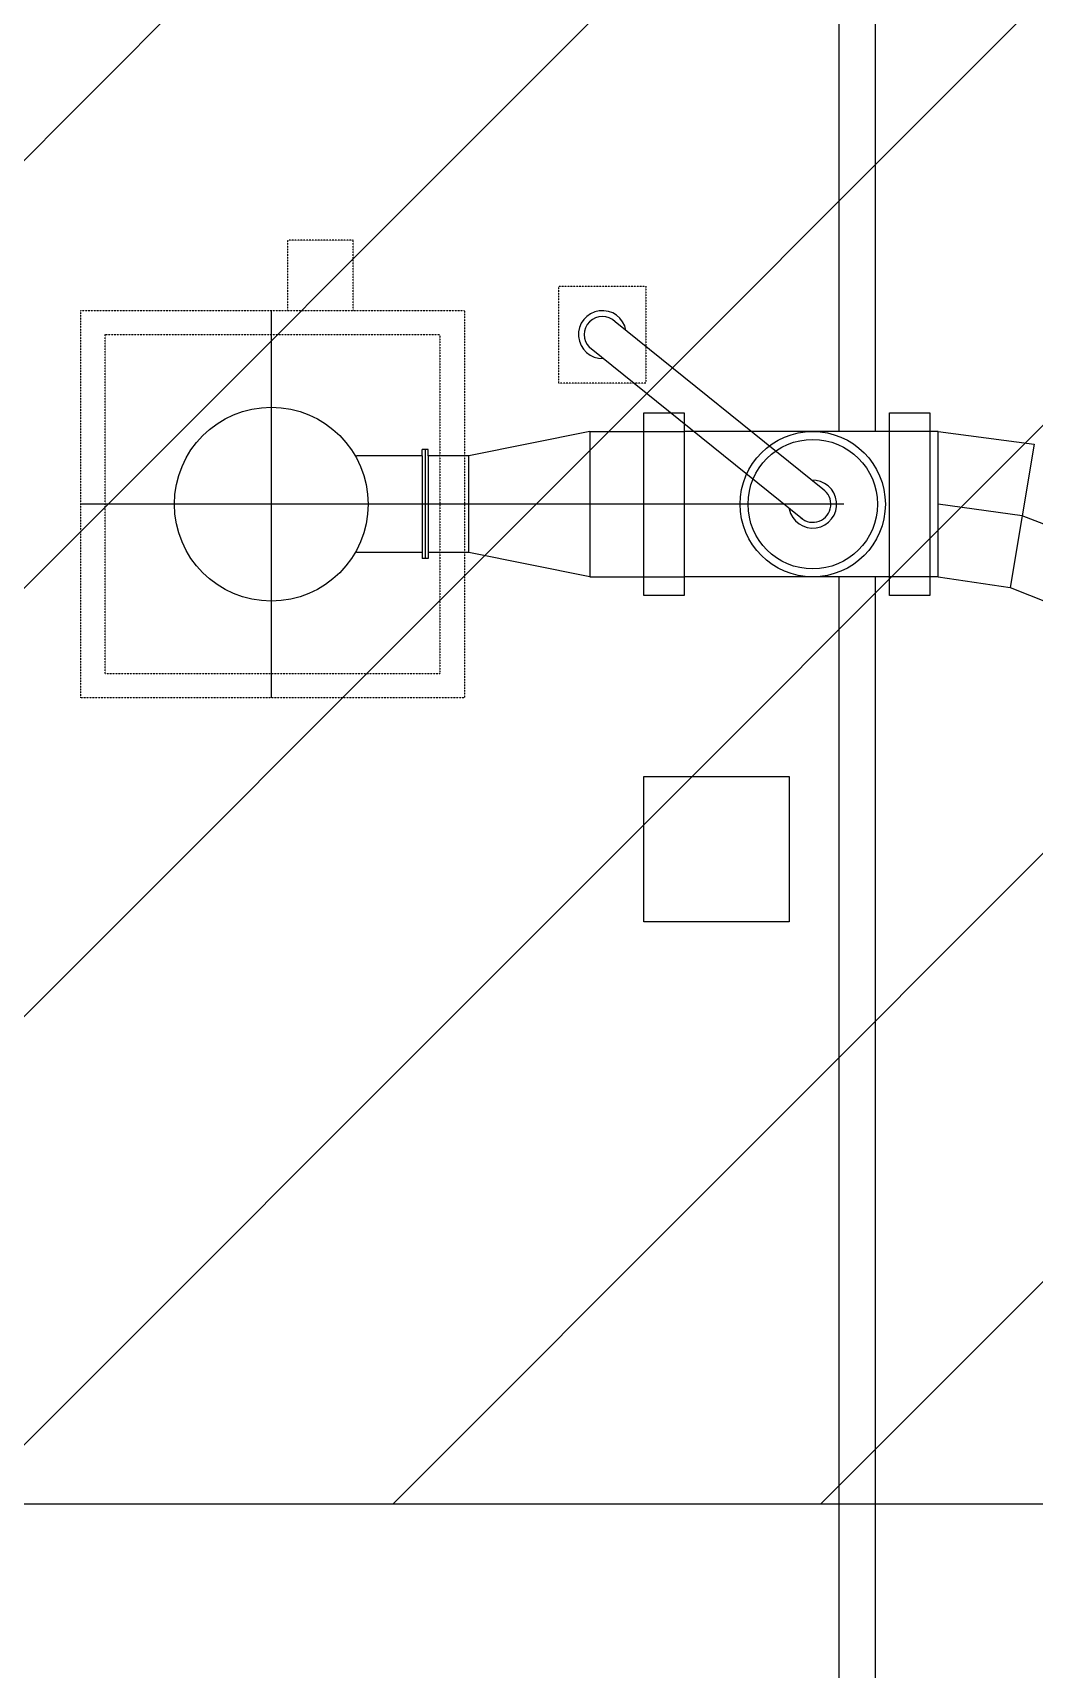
# Model space of a CAD drawing. Header units: inches. Extents: x 72602 to 350810, y -122122 to 43597.
# Drawn here: x 299071 to 303208, y 6362 to 13118 of the extents above; entities that cross this region are included whole.
import ezdxf

# ---------------------------------------------------------------- set-up
doc = ezdxf.new("R2010")
doc.units = ezdxf.units.IN
doc.header["$MEASUREMENT"] = 0
doc.linetypes.add('HIDDEN', pattern=[0.375, 0.25, -0.125])
doc.layers.add('M-HVAC-EQPM-NEW', color=5, linetype='Continuous')
doc.layers.add('M-X-BKGD', color=8, linetype='Continuous')

msp = doc.modelspace()

# ---------------------------------------------------------------- hatches: boundary and pattern name
at = {"layer": 'M-HVAC-EQPM-NEW'}
h = msp.add_hatch(dxfattribs=at)
h.set_pattern_fill('ANSI31', color=1, scale=10000)
h.set_pattern_definition([(45, (143403.7, -63489.4), (-883.8835, 883.8835), [])])
h.paths.add_polyline_path([(293411, 17174.6), (308563.5, 17174.6), (308563.5, 7044.1), (293411, 7044.1)])

# ---------------------------------------------------------------- linework, layer by layer
at = {"layer": 'M-HVAC-EQPM-NEW', "color": 1}
msp.add_lwpolyline([(293411, 17174.6), (308563.5, 17174.6), (308563.5, 7044.1), (293411, 7044.1)], close=True, dxfattribs=at)
at = {"layer": 'M-X-BKGD', "ltscale": 0.4}
for p, q in [((302401.5, 11471.6), (302401.5, 13871.6)), ((302401.5, 11471.6), (302401.5, 13871.6)), ((302551.5, 11471.6), (302551.5, 13871.6)), ((302551.5, 11471.6), (302551.5, 13871.6)), ((302401.5, 8471.6), (302401.5, 10871.6)), ((302401.5, 8471.6), (302401.5, 10871.6)), ((302551.5, 8471.6), (302551.5, 10871.6)), ((302551.5, 8471.6), (302551.5, 10871.6)), ((302401.5, 4197.3), (302401.5, 8471.6)), ((302401.5, 4197.3), (302401.5, 8471.6)), ((302551.5, 4197.3), (302551.5, 8471.6)), ((302551.5, 4197.3), (302551.5, 8471.6))]:
    msp.add_line(p, q, dxfattribs=at)
at = {"layer": 'M-X-BKGD', "linetype": 'HIDDEN', "ltscale": 0.4}
for p, q in [((300124.4, 11971.6), (300124.4, 12261.6)), ((300394.4, 12261.6), (300124.4, 12261.6)), ((300124.4, 11971.6), (300124.4, 12261.6)), ((300394.4, 12261.6), (300124.4, 12261.6)), ((300394.4, 11971.6), (300394.4, 12261.6)), ((300394.4, 11971.6), (300394.4, 12261.6)), ((301244, 11671.6), (301244, 12071.6)), ((301244, 12071.6), (301604, 12071.6)), ((301244, 11671.6), (301244, 12071.6)), ((301244, 12071.6), (301604, 12071.6)), ((301604, 12071.6), (301604, 11671.6)), ((301604, 12071.6), (301604, 11671.6)), ((299269.4, 11971.6), (300854.4, 11971.6)), ((299269.4, 10371.6), (299269.4, 11971.6)), ((299269.4, 11971.6), (300854.4, 11971.6)), ((299269.4, 10371.6), (299269.4, 11971.6)), ((300854.4, 11971.6), (300854.4, 10371.6)), ((300854.4, 11971.6), (300854.4, 10371.6)), ((299369.4, 11871.6), (300752, 11871.6)), ((299369.4, 10471.6), (299369.4, 11871.6)), ((299369.4, 11871.6), (300752, 11871.6)), ((299369.4, 10471.6), (299369.4, 11871.6)), ((300752, 11871.6), (300752, 10471.6)), ((300752, 11871.6), (300752, 10471.6)), ((301604, 11671.6), (301244, 11671.6)), ((301604, 11671.6), (301244, 11671.6)), ((300752, 10471.6), (299369.4, 10471.6)), ((300752, 10471.6), (299369.4, 10471.6)), ((300854.4, 10371.6), (299269.4, 10371.6)), ((300854.4, 10371.6), (299269.4, 10371.6))]:
    msp.add_line(p, q, dxfattribs=at)
at = {"layer": 'M-X-BKGD', "ltscale": 0.003}
for p, q in [((300056.1, 11971.6), (300056.1, 10371.6)), ((300056.1, 11971.6), (300056.1, 10371.6)), ((303158.2, 11122.9), (302811.5, 11171.6)), ((303158.2, 11122.9), (302811.5, 11171.6)), ((303547.3, 10972.9), (303158.2, 11122.9)), ((303547.3, 10972.9), (303158.2, 11122.9))]:
    msp.add_line(p, q, dxfattribs=at)
at = {"layer": 'M-X-BKGD'}
for p, q in [((302334.9, 11233.7), (301477.1, 11924.6)), ((302334.9, 11233.7), (301477.1, 11924.6)), ((302250.7, 11109.5), (301371, 11818.6)), ((302250.7, 11109.5), (301371, 11818.6)), ((301372.2, 11471.7), (300871.9, 11371.6)), ((301372.2, 11471.7), (300871.9, 11371.6)), ((301371.9, 11471.6), (301371.9, 10871.6)), ((301372.2, 11471.7), (301761.5, 11471.7)), ((301761.5, 11471.6), (301761.3, 10871.6)), ((301761.5, 11471.6), (301761.5, 10871.6)), ((302811.5, 11471.6), (301761.8, 11471.6)), ((302811.5, 11471.6), (301761.8, 11471.6)), ((302811.5, 11471.6), (303208, 11418.6)), ((302811.5, 10871.6), (302811.5, 11471.6)), ((302811.5, 11471.6), (303208, 11418.6)), ((302811.5, 10871.6), (302811.5, 11471.6)), ((303208, 11418.6), (303108.4, 10827.2)), ((303208, 11418.6), (303108.4, 10827.2)), ((300679.4, 11371.6), (300408.3, 11371.6)), ((300679.4, 11371.6), (300408.3, 11371.6)), ((300679.4, 11371.6), (300679.4, 11396.6)), ((300704.4, 11396.6), (300679.4, 11396.6)), ((300679.4, 11371.6), (300679.4, 11396.6)), ((300704.4, 11396.6), (300679.4, 11396.6)), ((300679.4, 11371.6), (300679.4, 10971.6)), ((300679.4, 11371.6), (300679.4, 10971.6)), ((300691.9, 11396.6), (300691.9, 10946.6)), ((300691.9, 11396.6), (300691.9, 10946.6)), ((300704.4, 11371.6), (300704.4, 11396.6)), ((300704.4, 11371.6), (300704.4, 11396.6)), ((300871.9, 11371.6), (300704.4, 11371.6)), ((300704.4, 11371.6), (300704.4, 10971.6)), ((300871.9, 11371.6), (300704.4, 11371.6)), ((300704.4, 11371.6), (300704.4, 10971.6)), ((300871.9, 10971.6), (300871.9, 11371.6)), ((300871.9, 10971.6), (300871.9, 11371.6)), ((302421.9, 11171.6), (299269.4, 11171.6)), ((300679.4, 10971.6), (300408.3, 10971.6)), ((300679.4, 10971.6), (300408.3, 10971.6)), ((300679.4, 10971.6), (300679.4, 10946.6)), ((300679.4, 10971.6), (300679.4, 10946.6)), ((300704.4, 10946.6), (300679.4, 10946.6)), ((300704.4, 10946.6), (300679.4, 10946.6)), ((300871.9, 10971.6), (300704.4, 10971.6)), ((300704.4, 10971.6), (300704.4, 10946.6)), ((300871.9, 10971.6), (300704.4, 10971.6)), ((300704.4, 10971.6), (300704.4, 10946.6)), ((301371.6, 10871.7), (300871.9, 10971.6)), ((301371.6, 10871.7), (300871.9, 10971.6)), ((301371.9, 10871.6), (301761.3, 10871.6)), ((302811.5, 10871.6), (301761.3, 10871.6)), ((302811.5, 10871.6), (301761.3, 10871.6)), ((302811.5, 10871.6), (303108.4, 10827.2)), ((302811.5, 10871.6), (303108.4, 10827.2)), ((303108.4, 10827.2), (303431.8, 10699.5)), ((303108.4, 10827.2), (303431.8, 10699.5))]:
    msp.add_line(p, q, dxfattribs=at)
for points in [[(301595.6, 11549.1), (301761.5, 11549.1), (301761.5, 10794.2), (301595.6, 10794.2)], [(302610.3, 11549), (302776.2, 11549), (302776.2, 10794.2), (302610.3, 10794.2)]]:
    msp.add_lwpolyline(points, close=True, dxfattribs=at)
at = {"layer": 'M-X-BKGD', "ltscale": 0.2}
msp.add_lwpolyline([(301595.7, 10047.3), (302195.7, 10047.3), (302195.7, 9447.3), (301595.7, 9447.3)], close=True, dxfattribs=at)
msp.add_lwpolyline([(301595.7, 10047.3), (302195.7, 10047.3), (302195.7, 9447.3), (301595.7, 9447.3)], close=True, dxfattribs=at)
at = {"layer": 'M-X-BKGD'}
for centre, radius in [((300056.1, 11171.6), 400), ((300056.1, 11171.6), 400), ((302292.8, 11171.6), 300), ((302292.8, 11171.6), 300), ((302292.8, 11171.6), 267.3), ((302292.8, 11171.6), 267.3)]:
    msp.add_circle(centre, radius, dxfattribs=at)
for centre, radius, start, end in [((301424, 11871.6), 98.8, 10.14214, 272.1352), ((301424, 11871.6), 98.8, 10.14214, 272.1352), ((301424, 11871.6), 75, 45, 225), ((301424, 11871.6), 75, 45, 225), ((302292.8, 11171.6), 98.8, 191.42006, 92.98125), ((302292.8, 11171.6), 98.8, 191.42006, 92.98125), ((302292.8, 11171.6), 75, 228.51927, 55.8411), ((302292.8, 11171.6), 75, 228.51927, 55.8411)]:
    msp.add_arc(centre, radius, start, end, dxfattribs=at)

doc.saveas('drawing.dxf')
